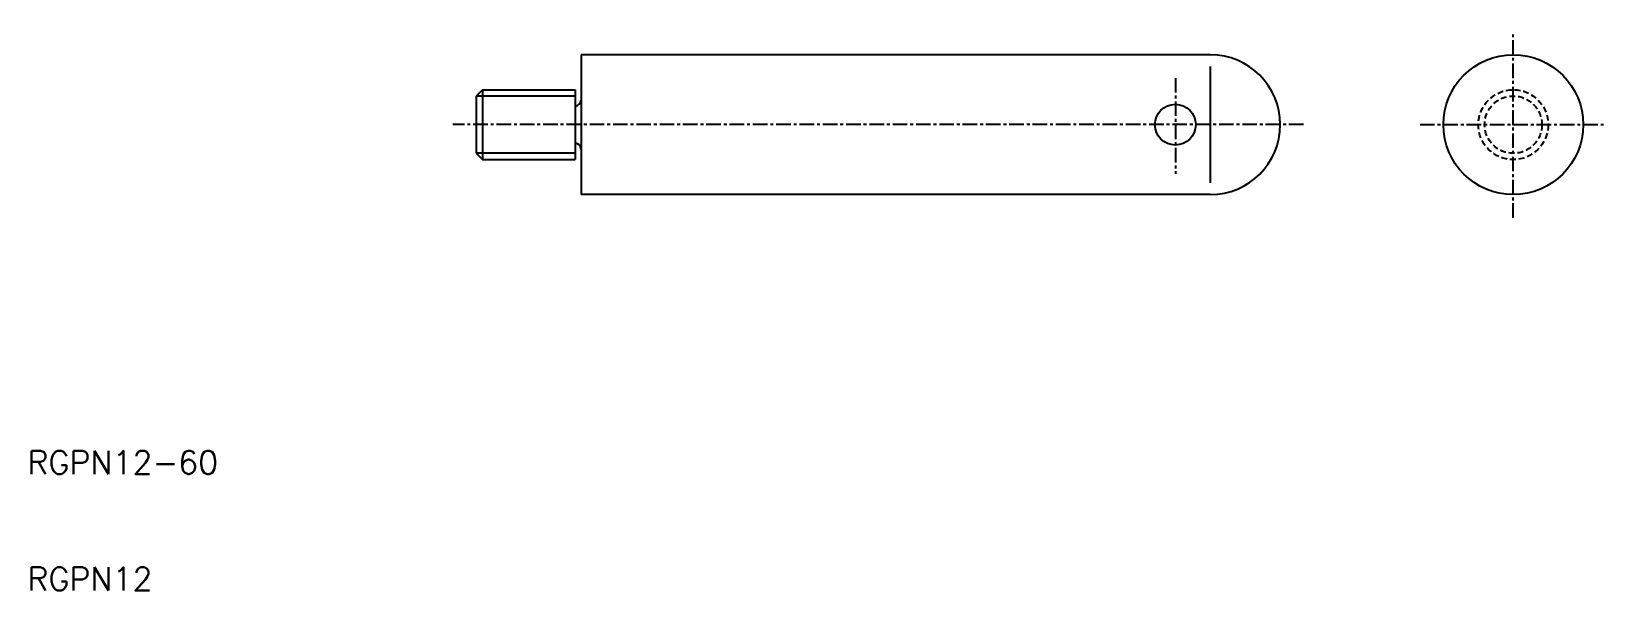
# Model space of a CAD drawing. Extents: x 10 to 146, y 10 to 58.
import ezdxf

# ---------------------------------------------------------------- set-up
doc = ezdxf.new("R2010")
doc.units = 0
doc.linetypes.add('CENTER', pattern=[2, 1.25, -0.25, 0.25, -0.25])
doc.linetypes.add('DASHED', pattern=[0.75, 0.5, -0.25])
doc.layers.get('0').update_dxf_attribs({"linetype": 'CONTINUOUS'})
doc.layers.add('CENTER', color=1, linetype='CENTER')
doc.styles.get("Standard").update_dxf_attribs({"font": 'txt.shx'})

msp = doc.modelspace()

# ---------------------------------------------------------------- linework, layer by layer
at = {"color": 7, "linetype": 'CONTINUOUS'}
for p, q in [((111.5, 56), (57.5, 56)), ((57.5, 56), (57.5, 44)), ((111.5, 55), (111.5, 45)), ((49.0415, 53), (48.5, 52.4585)), ((49.0415, 53), (57, 53)), ((49.0415, 53), (49.0415, 47)), ((57, 53), (57, 47)), ((48.5, 52.4585), (48.5, 47.5415)), ((48.5, 47.5415), (49.0415, 47)), ((49.0415, 47), (57, 47)), ((111.5, 44), (57.5, 44))]:
    msp.add_line(p, q, dxfattribs=at)
at = {"color": 3, "linetype": 'CONTINUOUS'}
for p, q in [((57, 52.4585), (48.5, 52.4585)), ((57, 47.5415), (48.5, 47.5415))]:
    msp.add_line(p, q, dxfattribs=at)
at = {"color": 7, "linetype": 'CONTINUOUS'}
for centre, radius in [((137.5, 50), 6), ((108.5, 50), 1.75)]:
    msp.add_circle(centre, radius, dxfattribs=at)
at = {"color": 3, "linetype": 'DASHED'}
for radius in [3, 2.4585]:
    msp.add_circle((137.5, 50), radius, dxfattribs=at)
at = {"color": 7, "linetype": 'CONTINUOUS'}
for centre, radius, start, end in [((111.5, 50), 6, 270, 90), ((57, 52.1), 0.5, 270, 0), ((57, 47.9), 0.5, 0, 89.999999)]:
    msp.add_arc(centre, radius, start, end, dxfattribs=at)
at = {"layer": 'CENTER', "color": 1, "linetype": 'CENTER'}
for p, q in [((137.5, 42), (137.5, 58)), ((108.5, 53.997129), (108.5, 45.765417)), ((119.5, 50), (46.5, 50)), ((129.5, 50), (145.5, 50))]:
    msp.add_line(p, q, dxfattribs=at)
msp.add_point((137.5, 50), dxfattribs=at)

# ---------------------------------------------------------------- texts
at = {"color": 7, "linetype": 'CONTINUOUS'}
for s, p in [('RGPN12-60', (10, 20)), ('RGPN12', (10, 10))]:
    msp.add_text(s, height=2, dxfattribs=at).set_placement(p)

doc.saveas('drawing.dxf')
